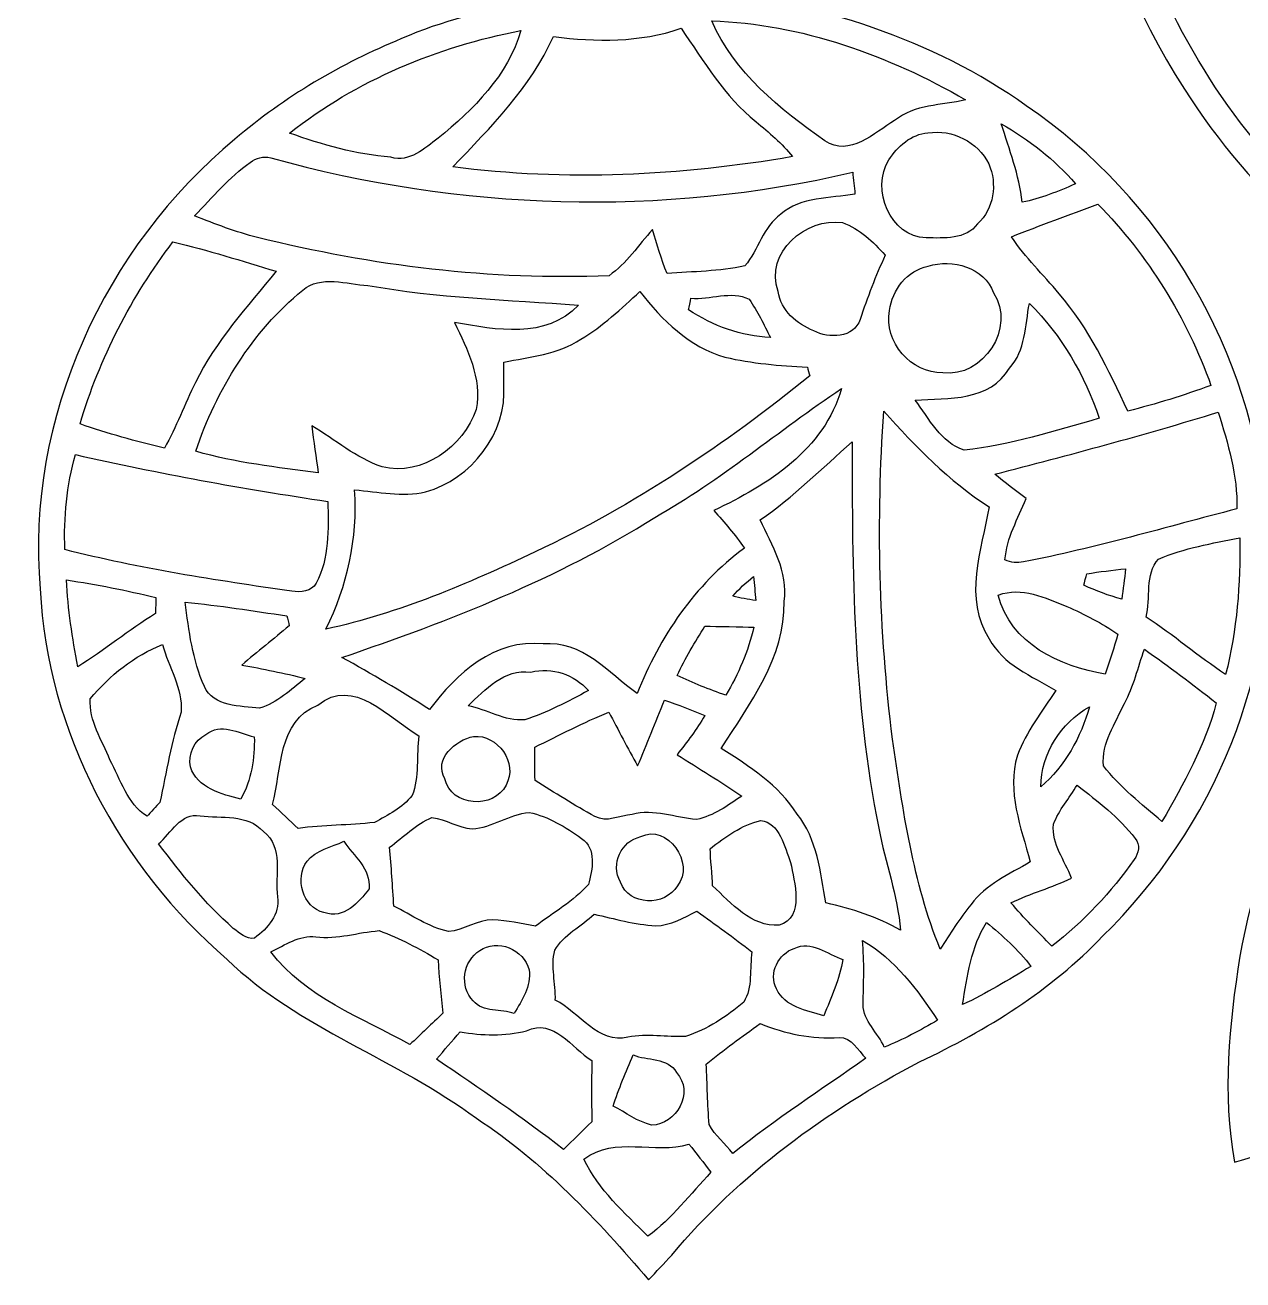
# Model space of a CAD drawing. Header units: centimetres. Extents: x -5.8 to 6.4, y -14.8 to 13.4.
# Drawn here: x -5.75 to -0.06, y -14.71 to -8.85 of the extents above; entities that cross this region are included whole.
import ezdxf

# ---------------------------------------------------------------- set-up
doc = ezdxf.new("R2010")
doc.units = ezdxf.units.CM
doc.header["$MEASUREMENT"] = 0
doc.layers.add('Camada 1', color=7, linetype='Continuous')

msp = doc.modelspace()

# ---------------------------------------------------------------- linework, layer by layer
at = {"layer": 'Camada 1', "color": 250}
for points, knots in [([(2.04145, -3.26068), (2.12682, -3.0561), (2.33976, -2.91551), (2.56242, -2.92872), (2.56242, -2.92872), (2.75785, -2.91492), (2.93851, -3.02402), (3.05072, -3.17783), (3.05072, -3.17783), (3.13648, -3.31707), (3.15631, -3.49092), (3.10653, -3.64649), (3.10653, -3.64649), (3.02758, -3.86429), (3.05033, -4.0994), (3.069, -4.32556), (3.069, -4.32556), (3.5991, -4.40334), (4.12552, -4.54938), (4.58639, -4.83), (4.58639, -4.83), (4.95432, -5.0581), (5.30046, -5.33444), (5.55969, -5.68466), (5.55969, -5.68466), (6.0719, -6.33437), (6.29515, -7.19759), (6.17458, -8.01531), (6.17458, -8.01531), (6.05265, -8.75272), (5.65108, -9.43664), (5.07566, -9.91211), (5.07566, -9.91211), (4.82364, -10.12718), (4.53409, -10.29248), (4.23617, -10.43463), (4.23617, -10.43463), (3.75701, -10.65107), (3.31519, -10.94879), (2.92762, -11.30349), (2.92762, -11.30349), (2.79227, -11.42075), (2.70107, -11.58255), (2.55503, -11.68814), (2.55503, -11.68814), (2.36485, -11.44506), (2.1768, -11.19615), (1.93663, -10.99974), (1.93663, -10.99974), (1.62977, -10.74169), (1.30171, -10.50561), (0.94662, -10.31834), (0.94662, -10.31834), (0.43557, -10.03695), (-0.02317, -9.64511), (-0.33547, -9.14883), (-0.33547, -9.14883), (-0.80355, -8.43574), (-0.94181, -7.51593), (-0.70476, -6.69685), (-0.70476, -6.69685), (-0.45371, -5.81904), (0.20786, -5.08707), (1.0246, -4.69251), (1.0246, -4.69251), (1.3513, -4.53227), (1.70309, -4.4259), (2.0607, -4.36095), (2.0607, -4.36095), (2.07568, -4.14393), (2.09629, -3.92185), (2.04904, -3.70775), (2.04904, -3.70775), (2.00723, -3.56423), (1.96541, -3.39875), (2.04145, -3.26068), (2.04145, -3.26068), (2.04145, -3.26068), (2.04145, -3.26068), (2.04145, -3.26068)], [0, 0, 0, 0, 0.047619, 0.047619, 0.047619, 0.047619, 0.0952381, 0.0952381, 0.0952381, 0.0952381, 0.1428571, 0.1428571, 0.1428571, 0.1428571, 0.1904762, 0.1904762, 0.1904762, 0.1904762, 0.2380952, 0.2380952, 0.2380952, 0.2380952, 0.2857143, 0.2857143, 0.2857143, 0.2857143, 0.3333333, 0.3333333, 0.3333333, 0.3333333, 0.3809524, 0.3809524, 0.3809524, 0.3809524, 0.4285714, 0.4285714, 0.4285714, 0.4285714, 0.4761905, 0.4761905, 0.4761905, 0.4761905, 0.5238095, 0.5238095, 0.5238095, 0.5238095, 0.5714286, 0.5714286, 0.5714286, 0.5714286, 0.6190476, 0.6190476, 0.6190476, 0.6190476, 0.6666667, 0.6666667, 0.6666667, 0.6666667, 0.7142857, 0.7142857, 0.7142857, 0.7142857, 0.7619048, 0.7619048, 0.7619048, 0.7619048, 0.8095238, 0.8095238, 0.8095238, 0.8095238, 0.8571429, 0.8571429, 0.8571429, 0.8571429, 0.9047619, 0.9047619, 0.9047619, 0.9047619, 1, 1, 1, 1]), ([(-3.10464, -7.56435), (-2.91017, -7.52429), (-2.68498, -7.60635), (-2.59067, -7.78818), (-2.59067, -7.78818), (-2.52339, -7.88171), (-2.54283, -8.00306), (-2.54672, -8.11118), (-2.54672, -8.11118), (-2.56481, -8.30059), (-2.57258, -8.49097), (-2.57375, -8.68173), (-2.57375, -8.68173), (-2.04306, -8.75252), (-1.51334, -8.91217), (-1.07405, -9.22701), (-1.07405, -9.22701), (-0.44262, -9.65697), (-0.01033, -10.37609), (0.04314, -11.14131), (0.04314, -11.14131), (0.11296, -11.86802), (-0.20091, -12.59901), (-0.7176, -13.10306), (-0.7176, -13.10306), (-0.95873, -13.35488), (-1.2584, -13.54079), (-1.57187, -13.68898), (-1.57187, -13.68898), (-2.0067, -13.91708), (-2.41332, -14.21325), (-2.72971, -14.59148), (-2.72971, -14.59148), (-2.7651, -14.62998), (-2.80147, -14.66849), (-2.83803, -14.7068), (-2.83803, -14.7068), (-3.07605, -14.42619), (-3.33119, -14.1553), (-3.64116, -13.95267), (-3.64116, -13.95267), (-4.01161, -13.67672), (-4.4688, -13.53515), (-4.80541, -13.21118), (-4.80541, -13.21118), (-5.3081, -12.77908), (-5.64472, -12.14843), (-5.67836, -11.4822), (-5.67836, -11.4822), (-5.74876, -10.68762), (-5.37772, -9.88663), (-4.76866, -9.38278), (-4.76866, -9.38278), (-4.53744, -9.18481), (-4.27258, -9.02963), (-3.99158, -8.91373), (-3.99158, -8.91373), (-3.80354, -8.82797), (-3.59818, -8.79238), (-3.40353, -8.72588), (-3.40353, -8.72588), (-3.40858, -8.52791), (-3.38797, -8.32431), (-3.46089, -8.13587), (-3.46089, -8.13587), (-3.55326, -7.88832), (-3.35725, -7.60247), (-3.10464, -7.56435), (-3.10464, -7.56435), (-3.10464, -7.56435), (-3.10464, -7.56435), (-3.10464, -7.56435)], [0, 0, 0, 0, 0.0526316, 0.0526316, 0.0526316, 0.0526316, 0.1052632, 0.1052632, 0.1052632, 0.1052632, 0.1578947, 0.1578947, 0.1578947, 0.1578947, 0.2105263, 0.2105263, 0.2105263, 0.2105263, 0.2631579, 0.2631579, 0.2631579, 0.2631579, 0.3157895, 0.3157895, 0.3157895, 0.3157895, 0.3684211, 0.3684211, 0.3684211, 0.3684211, 0.4210526, 0.4210526, 0.4210526, 0.4210526, 0.4736842, 0.4736842, 0.4736842, 0.4736842, 0.5263158, 0.5263158, 0.5263158, 0.5263158, 0.5789474, 0.5789474, 0.5789474, 0.5789474, 0.6315789, 0.6315789, 0.6315789, 0.6315789, 0.6842105, 0.6842105, 0.6842105, 0.6842105, 0.7368421, 0.7368421, 0.7368421, 0.7368421, 0.7894737, 0.7894737, 0.7894737, 0.7894737, 0.8421053, 0.8421053, 0.8421053, 0.8421053, 0.8947368, 0.8947368, 0.8947368, 0.8947368, 1, 1, 1, 1]), ([(-0.67948, -7.67694), (-0.67968, -7.98322), (-0.60325, -8.28406), (-0.49319, -8.56798), (-0.49319, -8.56798), (-0.29114, -9.06152), (0.02856, -9.51132), (0.45035, -9.84093), (0.45035, -9.84093), (0.49275, -9.87204), (0.54194, -9.90433), (0.59736, -9.90316), (0.59736, -9.90316), (0.94448, -9.88702), (1.29238, -9.86893), (1.63638, -9.81701), (1.63638, -9.81701), (1.71281, -9.80768), (1.78243, -9.74739), (1.79974, -9.67233), (1.79974, -9.67233), (1.80887, -9.59124), (1.79954, -9.50918), (1.80129, -9.42906), (1.80129, -9.42906), (1.5479, -9.39192), (1.28829, -9.37286), (1.04677, -9.28185), (1.04677, -9.28185), (0.9614, -9.25851), (0.87817, -9.21087), (0.78697, -9.2204), (0.78697, -9.2204), (0.63392, -9.23712), (0.48011, -9.2416), (0.32628, -9.24198), (0.32628, -9.24198), (0.33659, -9.14514), (0.3539, -9.05005), (0.38074, -8.95671), (0.38074, -8.95671), (0.17285, -8.79122), (-0.02764, -8.61367), (-0.19254, -8.40404), (-0.19254, -8.40404), (-0.38176, -8.18002), (-0.51749, -7.91924), (-0.67948, -7.67694), (-0.67948, -7.67694), (-0.67948, -7.67694), (-0.67948, -7.67694), (-0.67948, -7.67694)], [0, 0, 0, 0, 0.0714286, 0.0714286, 0.0714286, 0.0714286, 0.1428571, 0.1428571, 0.1428571, 0.1428571, 0.2142857, 0.2142857, 0.2142857, 0.2142857, 0.2857143, 0.2857143, 0.2857143, 0.2857143, 0.3571429, 0.3571429, 0.3571429, 0.3571429, 0.4285714, 0.4285714, 0.4285714, 0.4285714, 0.5, 0.5, 0.5, 0.5, 0.5714286, 0.5714286, 0.5714286, 0.5714286, 0.6428571, 0.6428571, 0.6428571, 0.6428571, 0.7142857, 0.7142857, 0.7142857, 0.7142857, 0.7857143, 0.7857143, 0.7857143, 0.7857143, 0.8571429, 0.8571429, 0.8571429, 0.8571429, 1, 1, 1, 1]), ([(-2.54264, -8.83069), (-2.43724, -9.07066), (-2.2243, -9.24393), (-2.01428, -9.39016), (-2.01428, -9.39016), (-1.89935, -9.46853), (-1.78306, -9.35225), (-1.68894, -9.29605), (-1.68894, -9.29605), (-1.5954, -9.21923), (-1.46861, -9.22643), (-1.35699, -9.1994), (-1.35699, -9.1994), (-1.71714, -8.99132), (-2.12415, -8.84373), (-2.54264, -8.83069), (-2.54264, -8.83069), (-2.54264, -8.83069), (-2.54264, -8.83069), (-2.54264, -8.83069)], [0, 0, 0, 0, 0.1666667, 0.1666667, 0.1666667, 0.1666667, 0.3333333, 0.3333333, 0.3333333, 0.3333333, 0.5, 0.5, 0.5, 0.5, 0.6666667, 0.6666667, 0.6666667, 0.6666667, 1, 1, 1, 1]), ([(-4.51372, -9.35438), (-4.36126, -9.40903), (-4.20335, -9.45395), (-4.04137, -9.46717), (-4.04137, -9.46717), (-3.9521, -9.49245), (-3.88346, -9.42672), (-3.82026, -9.37811), (-3.82026, -9.37811), (-3.65497, -9.24568), (-3.49414, -9.08389), (-3.43328, -8.87542), (-3.43328, -8.87542), (-3.82221, -8.95107), (-4.2016, -9.10741), (-4.51372, -9.35438), (-4.51372, -9.35438), (-4.51372, -9.35438), (-4.51372, -9.35438), (-4.51372, -9.35438)], [0, 0, 0, 0, 0.1666667, 0.1666667, 0.1666667, 0.1666667, 0.3333333, 0.3333333, 0.3333333, 0.3333333, 0.5, 0.5, 0.5, 0.5, 0.6666667, 0.6666667, 0.6666667, 0.6666667, 1, 1, 1, 1]), ([(-3.28198, -8.90381), (-3.38816, -9.14183), (-3.57427, -9.32716), (-3.7522, -9.51229), (-3.7522, -9.51229), (-3.22482, -9.58074), (-2.6881, -9.55371), (-2.16479, -9.46445), (-2.16479, -9.46445), (-2.21477, -9.4032), (-2.27486, -9.35127), (-2.33573, -9.30129), (-2.33573, -9.30129), (-2.48332, -9.18364), (-2.58036, -9.01874), (-2.68576, -8.8655), (-2.68576, -8.8655), (-2.87886, -8.9322), (-3.08208, -8.92929), (-3.28198, -8.90381), (-3.28198, -8.90381), (-3.28198, -8.90381), (-3.28198, -8.90381), (-3.28198, -8.90381)], [0, 0, 0, 0, 0.1428571, 0.1428571, 0.1428571, 0.1428571, 0.2857143, 0.2857143, 0.2857143, 0.2857143, 0.4285714, 0.4285714, 0.4285714, 0.4285714, 0.5714286, 0.5714286, 0.5714286, 0.5714286, 0.7142857, 0.7142857, 0.7142857, 0.7142857, 1, 1, 1, 1]), ([(-1.19053, -9.31083), (-1.15358, -9.43178), (-1.10711, -9.55021), (-1.09291, -9.67739), (-1.09291, -9.67739), (-1.00676, -9.6595), (-0.9247, -9.62741), (-0.84478, -9.59144), (-0.84478, -9.59144), (-0.94084, -9.4767), (-1.06199, -9.38569), (-1.19053, -9.31083), (-1.19053, -9.31083), (-1.19053, -9.31083), (-1.19053, -9.31083), (-1.19053, -9.31083)], [0, 0, 0, 0, 0.2, 0.2, 0.2, 0.2, 0.4, 0.4, 0.4, 0.4, 0.6, 0.6, 0.6, 0.6, 1, 1, 1, 1]), ([(-1.53298, -9.35361), (-1.61154, -9.35847), (-1.67455, -9.41661), (-1.71558, -9.48), (-1.71558, -9.48), (-1.80037, -9.61536), (-1.71053, -9.83899), (-1.54115, -9.84346), (-1.54115, -9.84346), (-1.4585, -9.84404), (-1.3568, -9.85338), (-1.30138, -9.77753), (-1.30138, -9.77753), (-1.22495, -9.7085), (-1.20862, -9.59124), (-1.24887, -9.49868), (-1.24887, -9.49868), (-1.29924, -9.396), (-1.41961, -9.33494), (-1.53298, -9.35361), (-1.53298, -9.35361), (-1.53298, -9.35361), (-1.53298, -9.35361), (-1.53298, -9.35361)], [0, 0, 0, 0, 0.1428571, 0.1428571, 0.1428571, 0.1428571, 0.2857143, 0.2857143, 0.2857143, 0.2857143, 0.4285714, 0.4285714, 0.4285714, 0.4285714, 0.5714286, 0.5714286, 0.5714286, 0.5714286, 0.7142857, 0.7142857, 0.7142857, 0.7142857, 1, 1, 1, 1]), ([(-4.69729, -9.49148), (-4.79627, -9.56032), (-4.87328, -9.65522), (-4.95729, -9.74078), (-4.95729, -9.74078), (-4.86103, -9.77812), (-4.76458, -9.81701), (-4.66384, -9.84152), (-4.66384, -9.84152), (-4.1281, -9.97453), (-3.57407, -10.04337), (-3.0218, -10.02003), (-3.0218, -10.02003), (-2.94012, -9.96267), (-2.8847, -9.87749), (-2.81878, -9.80418), (-2.81878, -9.80418), (-2.79971, -9.8736), (-2.77813, -9.94244), (-2.7511, -10.00934), (-2.7511, -10.00934), (-2.62976, -10.00059), (-2.50705, -10.00039), (-2.38784, -9.97375), (-2.38784, -9.97375), (-2.32445, -9.89888), (-2.30267, -9.7929), (-2.22041, -9.73281), (-2.22041, -9.73281), (-2.12609, -9.64938), (-1.98958, -9.66028), (-1.87407, -9.63888), (-1.87407, -9.63888), (-1.87699, -9.60466), (-1.88088, -9.57063), (-1.88457, -9.53699), (-1.88457, -9.53699), (-2.77599, -9.74623), (-3.72108, -9.71531), (-4.60201, -9.4697), (-4.60201, -9.4697), (-4.63565, -9.46036), (-4.67007, -9.47048), (-4.69729, -9.49148), (-4.69729, -9.49148), (-4.69729, -9.49148), (-4.69729, -9.49148), (-4.69729, -9.49148)], [0, 0, 0, 0, 0.0769231, 0.0769231, 0.0769231, 0.0769231, 0.1538462, 0.1538462, 0.1538462, 0.1538462, 0.2307692, 0.2307692, 0.2307692, 0.2307692, 0.3076923, 0.3076923, 0.3076923, 0.3076923, 0.3846154, 0.3846154, 0.3846154, 0.3846154, 0.4615385, 0.4615385, 0.4615385, 0.4615385, 0.5384615, 0.5384615, 0.5384615, 0.5384615, 0.6153846, 0.6153846, 0.6153846, 0.6153846, 0.6923077, 0.6923077, 0.6923077, 0.6923077, 0.7692308, 0.7692308, 0.7692308, 0.7692308, 0.8461538, 0.8461538, 0.8461538, 0.8461538, 1, 1, 1, 1]), ([(-1.14308, -9.83821), (-1.07988, -9.93563), (-0.99432, -10.01459), (-0.92101, -10.10423), (-0.92101, -10.10423), (-0.7806, -10.26525), (-0.69037, -10.4603), (-0.60014, -10.65184), (-0.60014, -10.65184), (-0.46849, -10.61956), (-0.33897, -10.57853), (-0.2116, -10.53186), (-0.2116, -10.53186), (-0.324, -10.21605), (-0.50505, -9.92552), (-0.73918, -9.68595), (-0.73918, -9.68595), (-0.87336, -9.73787), (-1.00949, -9.78434), (-1.14308, -9.83821), (-1.14308, -9.83821), (-1.14308, -9.83821), (-1.14308, -9.83821), (-1.14308, -9.83821)], [0, 0, 0, 0, 0.1428571, 0.1428571, 0.1428571, 0.1428571, 0.2857143, 0.2857143, 0.2857143, 0.2857143, 0.4285714, 0.4285714, 0.4285714, 0.4285714, 0.5714286, 0.5714286, 0.5714286, 0.5714286, 0.7142857, 0.7142857, 0.7142857, 0.7142857, 1, 1, 1, 1]), ([(-2.23247, -10.09373), (-2.2208, -10.1826), (-2.14496, -10.24522), (-2.0662, -10.27731), (-2.0662, -10.27731), (-1.99677, -10.31465), (-1.87738, -10.31134), (-1.85015, -10.22422), (-1.85015, -10.22422), (-1.81534, -10.12232), (-1.77742, -10.02178), (-1.73269, -9.92416), (-1.73269, -9.92416), (-1.7887, -9.86174), (-1.8521, -9.80184), (-1.93221, -9.77229), (-1.93221, -9.77229), (-2.10354, -9.74642), (-2.29644, -9.91327), (-2.23247, -10.09373), (-2.23247, -10.09373), (-2.23247, -10.09373), (-2.23247, -10.09373), (-2.23247, -10.09373)], [0, 0, 0, 0, 0.1428571, 0.1428571, 0.1428571, 0.1428571, 0.2857143, 0.2857143, 0.2857143, 0.2857143, 0.4285714, 0.4285714, 0.4285714, 0.4285714, 0.5714286, 0.5714286, 0.5714286, 0.5714286, 0.7142857, 0.7142857, 0.7142857, 0.7142857, 1, 1, 1, 1]), ([(-5.05841, -9.86252), (-5.25288, -10.11765), (-5.40086, -10.4041), (-5.49206, -10.71174), (-5.49206, -10.71174), (-5.36333, -10.75783), (-5.23051, -10.79244), (-5.09769, -10.8255), (-5.09769, -10.8255), (-5.04363, -10.72593), (-5.00221, -10.61995), (-4.95379, -10.51805), (-4.95379, -10.51805), (-4.85714, -10.32553), (-4.71265, -10.16355), (-4.57575, -9.99962), (-4.57575, -9.99962), (-4.7358, -9.95119), (-4.89526, -9.90024), (-5.05841, -9.86252), (-5.05841, -9.86252), (-5.05841, -9.86252), (-5.05841, -9.86252), (-5.05841, -9.86252)], [0, 0, 0, 0, 0.1428571, 0.1428571, 0.1428571, 0.1428571, 0.2857143, 0.2857143, 0.2857143, 0.2857143, 0.4285714, 0.4285714, 0.4285714, 0.4285714, 0.5714286, 0.5714286, 0.5714286, 0.5714286, 0.7142857, 0.7142857, 0.7142857, 0.7142857, 1, 1, 1, 1]), ([(-1.5322, -9.9755), (-1.62944, -9.99572), (-1.70061, -10.08556), (-1.71208, -10.18222), (-1.71208, -10.18222), (-1.74009, -10.32884), (-1.61077, -10.47683), (-1.46395, -10.47294), (-1.46395, -10.47294), (-1.27434, -10.4986), (-1.12169, -10.26039), (-1.2269, -10.10035), (-1.2269, -10.10035), (-1.27007, -9.98134), (-1.41903, -9.93953), (-1.5322, -9.9755), (-1.5322, -9.9755), (-1.5322, -9.9755), (-1.5322, -9.9755), (-1.5322, -9.9755)], [0, 0, 0, 0, 0.1666667, 0.1666667, 0.1666667, 0.1666667, 0.3333333, 0.3333333, 0.3333333, 0.3333333, 0.5, 0.5, 0.5, 0.5, 0.6666667, 0.6666667, 0.6666667, 0.6666667, 1, 1, 1, 1]), ([(-4.45265, -10.08712), (-4.68893, -10.28178), (-4.855, -10.55092), (-4.95185, -10.8395), (-4.95185, -10.8395), (-4.76555, -10.89337), (-4.57186, -10.91418), (-4.38032, -10.94023), (-4.38032, -10.94023), (-4.39043, -10.86614), (-4.40171, -10.79458), (-4.40929, -10.72088), (-4.40929, -10.72088), (-4.30156, -10.78622), (-4.20277, -10.87081), (-4.08182, -10.91184), (-4.08182, -10.91184), (-3.89377, -10.95813), (-3.70164, -10.8185), (-3.64272, -10.64387), (-3.64272, -10.64387), (-3.61413, -10.49686), (-3.68452, -10.3654), (-3.74325, -10.23802), (-3.74325, -10.23802), (-3.5484, -10.27303), (-3.31913, -10.31815), (-3.16511, -10.15829), (-3.16511, -10.15829), (-3.49356, -10.13146), (-3.82415, -10.12407), (-4.1491, -10.06515), (-4.1491, -10.06515), (-4.24555, -10.06068), (-4.36923, -10.01576), (-4.45265, -10.08712), (-4.45265, -10.08712), (-4.45265, -10.08712), (-4.45265, -10.08712), (-4.45265, -10.08712)], [0, 0, 0, 0, 0.0909091, 0.0909091, 0.0909091, 0.0909091, 0.1818182, 0.1818182, 0.1818182, 0.1818182, 0.2727273, 0.2727273, 0.2727273, 0.2727273, 0.3636364, 0.3636364, 0.3636364, 0.3636364, 0.4545455, 0.4545455, 0.4545455, 0.4545455, 0.5454545, 0.5454545, 0.5454545, 0.5454545, 0.6363636, 0.6363636, 0.6363636, 0.6363636, 0.7272727, 0.7272727, 0.7272727, 0.7272727, 0.8181818, 0.8181818, 0.8181818, 0.8181818, 1, 1, 1, 1]), ([(-3.15403, -10.31639), (-3.26079, -10.38757), (-3.39166, -10.39768), (-3.51378, -10.42413), (-3.51378, -10.42413), (-3.51359, -10.45894), (-3.51281, -10.49394), (-3.51398, -10.52933), (-3.51398, -10.52933), (-3.49551, -10.75511), (-3.66644, -10.96823), (-3.8784, -11.0293), (-3.8784, -11.0293), (-3.98886, -11.05516), (-4.0997, -11.02716), (-4.21016, -11.01996), (-4.21016, -11.01996), (-4.1948, -11.24593), (-4.2438, -11.46781), (-4.34414, -11.66966), (-4.34414, -11.66966), (-4.00345, -11.59616), (-3.6818, -11.45731), (-3.36755, -11.30952), (-3.36755, -11.30952), (-2.90648, -11.09231), (-2.47982, -10.808), (-2.08487, -10.48713), (-2.08487, -10.48713), (-2.08778, -10.47722), (-2.09342, -10.45738), (-2.09615, -10.44746), (-2.09615, -10.44746), (-2.22527, -10.44027), (-2.35498, -10.42938), (-2.48099, -10.4004), (-2.48099, -10.4004), (-2.64804, -10.35334), (-2.77385, -10.22655), (-2.87789, -10.09412), (-2.87789, -10.09412), (-2.96559, -10.17327), (-3.05096, -10.25689), (-3.15403, -10.31639), (-3.15403, -10.31639), (-3.15403, -10.31639), (-3.15403, -10.31639), (-3.15403, -10.31639)], [0, 0, 0, 0, 0.0769231, 0.0769231, 0.0769231, 0.0769231, 0.1538462, 0.1538462, 0.1538462, 0.1538462, 0.2307692, 0.2307692, 0.2307692, 0.2307692, 0.3076923, 0.3076923, 0.3076923, 0.3076923, 0.3846154, 0.3846154, 0.3846154, 0.3846154, 0.4615385, 0.4615385, 0.4615385, 0.4615385, 0.5384615, 0.5384615, 0.5384615, 0.5384615, 0.6153846, 0.6153846, 0.6153846, 0.6153846, 0.6923077, 0.6923077, 0.6923077, 0.6923077, 0.7692308, 0.7692308, 0.7692308, 0.7692308, 0.8461538, 0.8461538, 0.8461538, 0.8461538, 1, 1, 1, 1]), ([(-2.64006, -10.12563), (-2.64278, -10.13904), (-2.64804, -10.16607), (-2.65056, -10.17949), (-2.65056, -10.17949), (-2.5368, -10.25475), (-2.40574, -10.30201), (-2.26864, -10.30881), (-2.26864, -10.30881), (-2.29897, -10.24756), (-2.32951, -10.18552), (-2.36781, -10.12951), (-2.36781, -10.12951), (-2.45104, -10.08751), (-2.55197, -10.13301), (-2.64006, -10.12563), (-2.64006, -10.12563), (-2.64006, -10.12563), (-2.64006, -10.12563), (-2.64006, -10.12563)], [0, 0, 0, 0, 0.1666667, 0.1666667, 0.1666667, 0.1666667, 0.3333333, 0.3333333, 0.3333333, 0.3333333, 0.5, 0.5, 0.5, 0.5, 0.6666667, 0.6666667, 0.6666667, 0.6666667, 1, 1, 1, 1]), ([(-1.05947, -10.14955), (-1.07949, -10.2528), (-1.07599, -10.36851), (-1.15261, -10.45116), (-1.15261, -10.45116), (-1.2409, -10.60595), (-1.43789, -10.59176), (-1.59268, -10.6007), (-1.59268, -10.6007), (-1.52812, -10.68665), (-1.47231, -10.79983), (-1.3638, -10.83386), (-1.3638, -10.83386), (-1.14911, -10.81072), (-0.94084, -10.74383), (-0.73335, -10.68568), (-0.73335, -10.68568), (-0.80063, -10.48539), (-0.90817, -10.29831), (-1.05947, -10.14955), (-1.05947, -10.14955), (-1.05947, -10.14955), (-1.05947, -10.14955), (-1.05947, -10.14955)], [0, 0, 0, 0, 0.1428571, 0.1428571, 0.1428571, 0.1428571, 0.2857143, 0.2857143, 0.2857143, 0.2857143, 0.4285714, 0.4285714, 0.4285714, 0.4285714, 0.5714286, 0.5714286, 0.5714286, 0.5714286, 0.7142857, 0.7142857, 0.7142857, 0.7142857, 1, 1, 1, 1]), ([(-2.80866, -11.14851), (-3.26176, -11.43456), (-3.76426, -11.63), (-4.26967, -11.8019), (-4.26967, -11.8019), (-4.13062, -11.87794), (-3.99431, -11.95883), (-3.86052, -12.0444), (-3.86052, -12.0444), (-3.73373, -11.87774), (-3.55637, -11.71225), (-3.33041, -11.7387), (-3.33041, -11.7387), (-3.14819, -11.72178), (-3.02413, -11.87327), (-2.89131, -11.97069), (-2.89131, -11.97069), (-2.78591, -11.70545), (-2.62197, -11.46256), (-2.39037, -11.29143), (-2.39037, -11.29143), (-2.43276, -11.22901), (-2.48352, -11.17242), (-2.53291, -11.11583), (-2.53291, -11.11583), (-2.28069, -10.99604), (-2.0172, -10.8327), (-1.93649, -10.54586), (-1.93649, -10.54586), (-2.22936, -10.74344), (-2.50025, -10.9731), (-2.80866, -11.14851), (-2.80866, -11.14851), (-2.80866, -11.14851), (-2.80866, -11.14851), (-2.80866, -11.14851)], [0, 0, 0, 0, 0.1, 0.1, 0.1, 0.1, 0.2, 0.2, 0.2, 0.2, 0.3, 0.3, 0.3, 0.3, 0.4, 0.4, 0.4, 0.4, 0.5, 0.5, 0.5, 0.5, 0.6, 0.6, 0.6, 0.6, 0.7, 0.7, 0.7, 0.7, 0.8, 0.8, 0.8, 0.8, 1, 1, 1, 1]), ([(-1.73911, -10.65243), (-1.77509, -11.16153), (-1.76206, -11.67608), (-1.69847, -12.18285), (-1.69847, -12.18285), (-1.65005, -12.51422), (-1.60299, -12.85083), (-1.47601, -13.16315), (-1.47601, -13.16315), (-1.42992, -13.09256), (-1.38635, -13.01983), (-1.33171, -12.95546), (-1.33171, -12.95546), (-1.26306, -12.86076), (-1.153, -12.81331), (-1.05518, -12.75613), (-1.05518, -12.75613), (-1.09875, -12.59395), (-1.16583, -12.42729), (-1.11566, -12.25831), (-1.11566, -12.25831), (-1.07327, -12.14805), (-1.00054, -12.05412), (-0.93598, -11.9565), (-0.93598, -11.9565), (-1.0478, -11.88785), (-1.18353, -11.83671), (-1.24673, -11.71439), (-1.24673, -11.71439), (-1.36983, -11.52868), (-1.2827, -11.2996), (-1.2477, -11.09872), (-1.2477, -11.09872), (-1.43633, -10.97835), (-1.59093, -10.81792), (-1.73911, -10.65243), (-1.73911, -10.65243), (-1.73911, -10.65243), (-1.73911, -10.65243), (-1.73911, -10.65243)], [0, 0, 0, 0, 0.0909091, 0.0909091, 0.0909091, 0.0909091, 0.1818182, 0.1818182, 0.1818182, 0.1818182, 0.2727273, 0.2727273, 0.2727273, 0.2727273, 0.3636364, 0.3636364, 0.3636364, 0.3636364, 0.4545455, 0.4545455, 0.4545455, 0.4545455, 0.5454545, 0.5454545, 0.5454545, 0.5454545, 0.6363636, 0.6363636, 0.6363636, 0.6363636, 0.7272727, 0.7272727, 0.7272727, 0.7272727, 0.8181818, 0.8181818, 0.8181818, 0.8181818, 1, 1, 1, 1]), ([(-1.22106, -10.94665), (-1.17303, -10.98477), (-1.12403, -11.02249), (-1.07521, -11.06041), (-1.07521, -11.06041), (-1.11275, -11.15356), (-1.16545, -11.24418), (-1.17362, -11.34627), (-1.17362, -11.34627), (-1.14639, -11.35872), (-1.11566, -11.36222), (-1.0863, -11.35561), (-1.0863, -11.35561), (-0.75046, -11.29066), (-0.4224, -11.19362), (-0.09143, -11.10864), (-0.09143, -11.10864), (-0.0852, -10.95385), (-0.13343, -10.80333), (-0.17738, -10.6571), (-0.17738, -10.6571), (-0.52255, -10.76288), (-0.87122, -10.85681), (-1.22106, -10.94665), (-1.22106, -10.94665), (-1.22106, -10.94665), (-1.22106, -10.94665), (-1.22106, -10.94665)], [0, 0, 0, 0, 0.125, 0.125, 0.125, 0.125, 0.25, 0.25, 0.25, 0.25, 0.375, 0.375, 0.375, 0.375, 0.5, 0.5, 0.5, 0.5, 0.625, 0.625, 0.625, 0.625, 0.75, 0.75, 0.75, 0.75, 1, 1, 1, 1]), ([(-2.31647, -11.15978), (-2.26028, -11.27938), (-2.18443, -11.40111), (-2.20427, -11.54015), (-2.20427, -11.54015), (-2.20077, -11.80229), (-2.36431, -12.01737), (-2.49888, -12.22661), (-2.49888, -12.22661), (-2.36645, -12.30867), (-2.22897, -12.39832), (-2.1436, -12.53289), (-2.1436, -12.53289), (-2.04948, -12.64957), (-2.03586, -12.80514), (-2.00941, -12.94748), (-2.00941, -12.94748), (-1.88866, -12.97588), (-1.76848, -13.0103), (-1.66152, -13.07525), (-1.66152, -13.07525), (-1.67416, -12.91268), (-1.7325, -12.75846), (-1.76245, -12.5992), (-1.76245, -12.5992), (-1.88321, -12.00609), (-1.88671, -11.398), (-1.88749, -10.79555), (-1.88749, -10.79555), (-2.0275, -10.9204), (-2.16149, -11.05244), (-2.31647, -11.15978), (-2.31647, -11.15978), (-2.31647, -11.15978), (-2.31647, -11.15978), (-2.31647, -11.15978)], [0, 0, 0, 0, 0.1, 0.1, 0.1, 0.1, 0.2, 0.2, 0.2, 0.2, 0.3, 0.3, 0.3, 0.3, 0.4, 0.4, 0.4, 0.4, 0.5, 0.5, 0.5, 0.5, 0.6, 0.6, 0.6, 0.6, 0.7, 0.7, 0.7, 0.7, 0.8, 0.8, 0.8, 0.8, 1, 1, 1, 1]), ([(-5.51365, -10.85525), (-5.55488, -10.99877), (-5.5681, -11.14928), (-5.56324, -11.29824), (-5.56324, -11.29824), (-5.21495, -11.38711), (-4.85909, -11.44156), (-4.5036, -11.49251), (-4.5036, -11.49251), (-4.46355, -11.49854), (-4.41104, -11.49582), (-4.38945, -11.45517), (-4.38945, -11.45517), (-4.32781, -11.33869), (-4.33189, -11.20159), (-4.335, -11.07344), (-4.335, -11.07344), (-4.73054, -11.0151), (-5.12375, -10.94315), (-5.51365, -10.85525), (-5.51365, -10.85525), (-5.51365, -10.85525), (-5.51365, -10.85525), (-5.51365, -10.85525)], [0, 0, 0, 0, 0.1428571, 0.1428571, 0.1428571, 0.1428571, 0.2857143, 0.2857143, 0.2857143, 0.2857143, 0.4285714, 0.4285714, 0.4285714, 0.4285714, 0.5714286, 0.5714286, 0.5714286, 0.5714286, 0.7142857, 0.7142857, 0.7142857, 0.7142857, 1, 1, 1, 1]), ([(0.67593, -11.48279), (0.83792, -11.28152), (1.06758, -11.0958), (1.33827, -11.09639), (1.33827, -11.09639), (1.66166, -11.0748), (1.97728, -11.34569), (2.00567, -11.66947), (2.00567, -11.66947), (2.04087, -11.9073), (1.96755, -12.14474), (1.8608, -12.35495), (1.8608, -12.35495), (1.59613, -12.84423), (1.2317, -13.27768), (0.80642, -13.63491), (0.80642, -13.63491), (0.53144, -13.84941), (0.24033, -14.06468), (-0.10115, -14.15763), (-0.10115, -14.15763), (-0.15988, -13.83949), (-0.12584, -13.51357), (-0.07723, -13.19659), (-0.07723, -13.19659), (0.04003, -12.57937), (0.28467, -11.97789), (0.67593, -11.48279), (0.67593, -11.48279), (0.67593, -11.48279), (0.67593, -11.48279), (0.67593, -11.48279)], [0, 0, 0, 0, 0.1111111, 0.1111111, 0.1111111, 0.1111111, 0.2222222, 0.2222222, 0.2222222, 0.2222222, 0.3333333, 0.3333333, 0.3333333, 0.3333333, 0.4444444, 0.4444444, 0.4444444, 0.4444444, 0.5555556, 0.5555556, 0.5555556, 0.5555556, 0.6666667, 0.6666667, 0.6666667, 0.6666667, 0.7777778, 0.7777778, 0.7777778, 0.7777778, 1, 1, 1, 1]), ([(-0.45682, -11.34239), (-0.52138, -11.41239), (-0.49143, -11.52615), (-0.51477, -11.61327), (-0.51477, -11.61327), (-0.38662, -11.6965), (-0.27091, -11.79704), (-0.14315, -11.88105), (-0.14315, -11.88105), (-0.08967, -11.67336), (-0.07392, -11.4579), (-0.07703, -11.24418), (-0.07703, -11.24418), (-0.20518, -11.26829), (-0.33625, -11.29202), (-0.45682, -11.34239), (-0.45682, -11.34239), (-0.45682, -11.34239), (-0.45682, -11.34239), (-0.45682, -11.34239)], [0, 0, 0, 0, 0.1666667, 0.1666667, 0.1666667, 0.1666667, 0.3333333, 0.3333333, 0.3333333, 0.3333333, 0.5, 0.5, 0.5, 0.5, 0.6666667, 0.6666667, 0.6666667, 0.6666667, 1, 1, 1, 1]), ([(-0.79149, -11.41122), (-0.79499, -11.42483), (-0.8018, -11.45167), (-0.8051, -11.46509), (-0.8051, -11.46509), (-0.74774, -11.49056), (-0.68901, -11.51293), (-0.62834, -11.53043), (-0.62834, -11.53043), (-0.62192, -11.48259), (-0.6157, -11.43514), (-0.61045, -11.38769), (-0.61045, -11.38769), (-0.67092, -11.3945), (-0.7316, -11.40131), (-0.79149, -11.41122), (-0.79149, -11.41122), (-0.79149, -11.41122), (-0.79149, -11.41122), (-0.79149, -11.41122)], [0, 0, 0, 0, 0.1666667, 0.1666667, 0.1666667, 0.1666667, 0.3333333, 0.3333333, 0.3333333, 0.3333333, 0.5, 0.5, 0.5, 0.5, 0.6666667, 0.6666667, 0.6666667, 0.6666667, 1, 1, 1, 1]), ([(-5.55526, -11.4402), (-5.54943, -11.57632), (-5.52707, -11.71089), (-5.50315, -11.84507), (-5.50315, -11.84507), (-5.37811, -11.76807), (-5.26493, -11.67356), (-5.13931, -11.59733), (-5.13931, -11.59733), (-5.13911, -11.57185), (-5.13892, -11.54677), (-5.13872, -11.52187), (-5.13872, -11.52187), (-5.27621, -11.48823), (-5.41525, -11.46081), (-5.55526, -11.4402), (-5.55526, -11.4402), (-5.55526, -11.4402), (-5.55526, -11.4402), (-5.55526, -11.4402)], [0, 0, 0, 0, 0.1666667, 0.1666667, 0.1666667, 0.1666667, 0.3333333, 0.3333333, 0.3333333, 0.3333333, 0.5, 0.5, 0.5, 0.5, 0.6666667, 0.6666667, 0.6666667, 0.6666667, 1, 1, 1, 1]), ([(-2.44463, -11.51623), (-2.40924, -11.52479), (-2.37306, -11.53043), (-2.33689, -11.53607), (-2.33689, -11.53607), (-2.3402, -11.49834), (-2.3437, -11.4612), (-2.34739, -11.42426), (-2.34739, -11.42426), (-2.38201, -11.45245), (-2.41624, -11.48142), (-2.44463, -11.51623), (-2.44463, -11.51623), (-2.44463, -11.51623), (-2.44463, -11.51623), (-2.44463, -11.51623)], [0, 0, 0, 0, 0.2, 0.2, 0.2, 0.2, 0.4, 0.4, 0.4, 0.4, 0.6, 0.6, 0.6, 0.6, 1, 1, 1, 1]), ([(-1.20453, -11.5104), (-1.14911, -11.73695), (-0.9177, -11.84527), (-0.70496, -11.8793), (-0.70496, -11.8793), (-0.68395, -11.81726), (-0.6649, -11.75465), (-0.64584, -11.69242), (-0.64584, -11.69242), (-0.72149, -11.64244), (-0.8018, -11.59966), (-0.88445, -11.56349), (-0.88445, -11.56349), (-0.98615, -11.52401), (-1.09505, -11.46976), (-1.20453, -11.5104), (-1.20453, -11.5104), (-1.20453, -11.5104), (-1.20453, -11.5104), (-1.20453, -11.5104)], [0, 0, 0, 0, 0.1666667, 0.1666667, 0.1666667, 0.1666667, 0.3333333, 0.3333333, 0.3333333, 0.3333333, 0.5, 0.5, 0.5, 0.5, 0.6666667, 0.6666667, 0.6666667, 0.6666667, 1, 1, 1, 1]), ([(-5.00085, -11.54346), (-4.98451, -11.67628), (-4.96701, -11.81357), (-4.91159, -11.93705), (-4.91159, -11.93705), (-4.86784, -12.03234), (-4.74454, -12.02865), (-4.65354, -12.03856), (-4.65354, -12.03856), (-4.57225, -12.01464), (-4.5071, -11.95164), (-4.44118, -11.9001), (-4.44118, -11.9001), (-4.53881, -11.87463), (-4.63798, -11.85499), (-4.73716, -11.8371), (-4.73716, -11.8371), (-4.66365, -11.77507), (-4.58937, -11.71498), (-4.51527, -11.6543), (-4.51527, -11.6543), (-4.518, -11.64264), (-4.52325, -11.61911), (-4.52597, -11.60744), (-4.52597, -11.60744), (-4.68407, -11.58449), (-4.84197, -11.55941), (-5.00085, -11.54346), (-5.00085, -11.54346), (-5.00085, -11.54346), (-5.00085, -11.54346), (-5.00085, -11.54346)], [0, 0, 0, 0, 0.1111111, 0.1111111, 0.1111111, 0.1111111, 0.2222222, 0.2222222, 0.2222222, 0.2222222, 0.3333333, 0.3333333, 0.3333333, 0.3333333, 0.4444444, 0.4444444, 0.4444444, 0.4444444, 0.5555556, 0.5555556, 0.5555556, 0.5555556, 0.6666667, 0.6666667, 0.6666667, 0.6666667, 0.7777778, 0.7777778, 0.7777778, 0.7777778, 1, 1, 1, 1]), ([(-2.57453, -11.65586), (-2.61984, -11.73053), (-2.66787, -11.80521), (-2.70346, -11.88591), (-2.70346, -11.88591), (-2.62937, -11.91974), (-2.5545, -11.95222), (-2.4771, -11.97809), (-2.4771, -11.97809), (-2.41818, -11.8793), (-2.37151, -11.77293), (-2.34642, -11.66014), (-2.34642, -11.66014), (-2.4036, -11.65916), (-2.51755, -11.65683), (-2.57453, -11.65586), (-2.57453, -11.65586), (-2.57453, -11.65586), (-2.57453, -11.65586), (-2.57453, -11.65586)], [0, 0, 0, 0, 0.1666667, 0.1666667, 0.1666667, 0.1666667, 0.3333333, 0.3333333, 0.3333333, 0.3333333, 0.5, 0.5, 0.5, 0.5, 0.6666667, 0.6666667, 0.6666667, 0.6666667, 1, 1, 1, 1]), ([(-5.44442, -11.995), (-5.45142, -12.0971), (-5.38861, -12.18772), (-5.35302, -12.28009), (-5.35302, -12.28009), (-5.30227, -12.36993), (-5.2729, -12.48602), (-5.17917, -12.54261), (-5.17917, -12.54261), (-5.1642, -12.52666), (-5.13464, -12.49438), (-5.11966, -12.47824), (-5.11966, -12.47824), (-5.08894, -12.33707), (-5.066, -12.19394), (-5.0201, -12.05665), (-5.0201, -12.05665), (-5.01077, -11.94638), (-5.08078, -11.84527), (-5.10683, -11.74142), (-5.10683, -11.74142), (-5.23945, -11.79295), (-5.3536, -11.8861), (-5.44442, -11.995), (-5.44442, -11.995), (-5.44442, -11.995), (-5.44442, -11.995), (-5.44442, -11.995)], [0, 0, 0, 0, 0.125, 0.125, 0.125, 0.125, 0.25, 0.25, 0.25, 0.25, 0.375, 0.375, 0.375, 0.375, 0.5, 0.5, 0.5, 0.5, 0.625, 0.625, 0.625, 0.625, 0.75, 0.75, 0.75, 0.75, 1, 1, 1, 1]), ([(-0.61609, -12.0162), (-0.65731, -12.10974), (-0.72265, -12.20016), (-0.71371, -12.3079), (-0.71371, -12.3079), (-0.63534, -12.4061), (-0.53694, -12.487), (-0.44029, -12.56711), (-0.44029, -12.56711), (-0.33897, -12.39113), (-0.23844, -12.21105), (-0.18671, -12.01348), (-0.18671, -12.01348), (-0.29717, -11.92791), (-0.40859, -11.84332), (-0.52274, -11.7632), (-0.52274, -11.7632), (-0.55249, -11.84799), (-0.57156, -11.93705), (-0.61609, -12.0162), (-0.61609, -12.0162), (-0.61609, -12.0162), (-0.61609, -12.0162), (-0.61609, -12.0162)], [0, 0, 0, 0, 0.1428571, 0.1428571, 0.1428571, 0.1428571, 0.2857143, 0.2857143, 0.2857143, 0.2857143, 0.4285714, 0.4285714, 0.4285714, 0.4285714, 0.5714286, 0.5714286, 0.5714286, 0.5714286, 0.7142857, 0.7142857, 0.7142857, 0.7142857, 1, 1, 1, 1]), ([(-4.38207, -12.02378), (-4.57011, -12.09924), (-4.5495, -12.32404), (-4.59287, -12.48855), (-4.59287, -12.48855), (-4.55319, -12.52511), (-4.51391, -12.56187), (-4.47424, -12.59939), (-4.47424, -12.59939), (-4.35562, -12.58345), (-4.23563, -12.58539), (-4.11682, -12.57198), (-4.11682, -12.57198), (-4.0544, -12.53756), (-3.98653, -12.50352), (-3.94141, -12.44674), (-3.94141, -12.44674), (-3.90796, -12.35865), (-3.92216, -12.25889), (-3.9103, -12.1673), (-3.9103, -12.1673), (-4.04759, -12.0864), (-4.21619, -11.88708), (-4.38207, -12.02378), (-4.38207, -12.02378), (-4.38207, -12.02378), (-4.38207, -12.02378), (-4.38207, -12.02378)], [0, 0, 0, 0, 0.125, 0.125, 0.125, 0.125, 0.25, 0.25, 0.25, 0.25, 0.375, 0.375, 0.375, 0.375, 0.5, 0.5, 0.5, 0.5, 0.625, 0.625, 0.625, 0.625, 0.75, 0.75, 0.75, 0.75, 1, 1, 1, 1]), ([(-3.68044, -12.02825), (-3.59255, -12.04245), (-3.50776, -12.10196), (-3.41558, -12.09224), (-3.41558, -12.09224), (-3.31096, -12.06093), (-3.21489, -12.00609), (-3.11805, -11.95669), (-3.11805, -11.95669), (-3.18553, -11.88124), (-3.28665, -11.84468), (-3.38797, -11.87055), (-3.38797, -11.87055), (-3.51242, -11.85402), (-3.59955, -11.95047), (-3.68044, -12.02825), (-3.68044, -12.02825), (-3.68044, -12.02825), (-3.68044, -12.02825), (-3.68044, -12.02825)], [0, 0, 0, 0, 0.1666667, 0.1666667, 0.1666667, 0.1666667, 0.3333333, 0.3333333, 0.3333333, 0.3333333, 0.5, 0.5, 0.5, 0.5, 0.6666667, 0.6666667, 0.6666667, 0.6666667, 1, 1, 1, 1]), ([(-2.76316, -12.00103), (-2.80497, -12.10312), (-2.84522, -12.20599), (-2.88859, -12.3079), (-2.88859, -12.3079), (-2.93643, -12.22603), (-2.97823, -12.14027), (-3.02316, -12.05704), (-3.02316, -12.05704), (-3.14159, -12.10507), (-3.25457, -12.16457), (-3.3693, -12.22077), (-3.3693, -12.22077), (-3.36891, -12.27212), (-3.36833, -12.32384), (-3.36775, -12.37596), (-3.36775, -12.37596), (-3.27518, -12.43274), (-3.18398, -12.49264), (-3.08791, -12.54378), (-3.08791, -12.54378), (-3.03288, -12.57489), (-2.97201, -12.53892), (-2.91465, -12.53503), (-2.91465, -12.53503), (-2.81255, -12.50645), (-2.71357, -12.55117), (-2.61284, -12.55759), (-2.61284, -12.55759), (-2.53427, -12.54145), (-2.46738, -12.49244), (-2.40184, -12.44888), (-2.40184, -12.44888), (-2.50122, -12.38199), (-2.60292, -12.31937), (-2.70424, -12.25558), (-2.70424, -12.25558), (-2.65815, -12.19627), (-2.61187, -12.13735), (-2.57492, -12.0724), (-2.57492, -12.0724), (-2.63714, -12.04692), (-2.69957, -12.02281), (-2.76316, -12.00103), (-2.76316, -12.00103), (-2.76316, -12.00103), (-2.76316, -12.00103), (-2.76316, -12.00103)], [0, 0, 0, 0, 0.0769231, 0.0769231, 0.0769231, 0.0769231, 0.1538462, 0.1538462, 0.1538462, 0.1538462, 0.2307692, 0.2307692, 0.2307692, 0.2307692, 0.3076923, 0.3076923, 0.3076923, 0.3076923, 0.3846154, 0.3846154, 0.3846154, 0.3846154, 0.4615385, 0.4615385, 0.4615385, 0.4615385, 0.5384615, 0.5384615, 0.5384615, 0.5384615, 0.6153846, 0.6153846, 0.6153846, 0.6153846, 0.6923077, 0.6923077, 0.6923077, 0.6923077, 0.7692308, 0.7692308, 0.7692308, 0.7692308, 0.8461538, 0.8461538, 0.8461538, 0.8461538, 1, 1, 1, 1]), ([(-1.00638, -12.40551), (-0.8932, -12.31042), (-0.81814, -12.17313), (-0.77905, -12.03175), (-0.77905, -12.03175), (-0.91439, -12.10876), (-1.00404, -12.24917), (-1.00638, -12.40551), (-1.00638, -12.40551), (-1.00638, -12.40551), (-1.00638, -12.40551), (-1.00638, -12.40551)], [0, 0, 0, 0, 0.25, 0.25, 0.25, 0.25, 0.5, 0.5, 0.5, 0.5, 1, 1, 1, 1]), ([(-4.90478, -12.16205), (-4.95982, -12.18713), (-4.98724, -12.2552), (-4.97674, -12.31276), (-4.97674, -12.31276), (-4.94504, -12.41057), (-4.82953, -12.44052), (-4.74202, -12.46308), (-4.74202, -12.46308), (-4.69107, -12.37304), (-4.67668, -12.27309), (-4.67843, -12.17177), (-4.67843, -12.17177), (-4.75252, -12.15563), (-4.83478, -12.1041), (-4.90478, -12.16205), (-4.90478, -12.16205), (-4.90478, -12.16205), (-4.90478, -12.16205), (-4.90478, -12.16205)], [0, 0, 0, 0, 0.1666667, 0.1666667, 0.1666667, 0.1666667, 0.3333333, 0.3333333, 0.3333333, 0.3333333, 0.5, 0.5, 0.5, 0.5, 0.6666667, 0.6666667, 0.6666667, 0.6666667, 1, 1, 1, 1]), ([(-3.65477, -12.17021), (-3.73801, -12.18772), (-3.84262, -12.27425), (-3.78895, -12.36896), (-3.78895, -12.36896), (-3.76095, -12.49769), (-3.5589, -12.5115), (-3.50309, -12.39754), (-3.50309, -12.39754), (-3.44495, -12.29331), (-3.54296, -12.16069), (-3.65477, -12.17021), (-3.65477, -12.17021), (-3.65477, -12.17021), (-3.65477, -12.17021), (-3.65477, -12.17021)], [0, 0, 0, 0, 0.2, 0.2, 0.2, 0.2, 0.4, 0.4, 0.4, 0.4, 0.6, 0.6, 0.6, 0.6, 1, 1, 1, 1]), ([(-0.8368, -12.39793), (-0.872, -12.45802), (-0.92237, -12.51325), (-0.94687, -12.58034), (-0.94687, -12.58034), (-0.95679, -12.67446), (-0.89339, -12.74835), (-0.86306, -12.83159), (-0.86306, -12.83159), (-0.95426, -12.87612), (-1.05382, -12.90256), (-1.14561, -12.94651), (-1.14561, -12.94651), (-1.08611, -13.01769), (-1.01979, -13.08244), (-0.95426, -13.14895), (-0.95426, -13.14895), (-0.80647, -13.0348), (-0.67715, -12.89751), (-0.5702, -12.74466), (-0.5702, -12.74466), (-0.54919, -12.71627), (-0.54044, -12.67504), (-0.56572, -12.64645), (-0.56572, -12.64645), (-0.63962, -12.54787), (-0.74093, -12.47358), (-0.8368, -12.39793), (-0.8368, -12.39793), (-0.8368, -12.39793), (-0.8368, -12.39793), (-0.8368, -12.39793)], [0, 0, 0, 0, 0.1111111, 0.1111111, 0.1111111, 0.1111111, 0.2222222, 0.2222222, 0.2222222, 0.2222222, 0.3333333, 0.3333333, 0.3333333, 0.3333333, 0.4444444, 0.4444444, 0.4444444, 0.4444444, 0.5555556, 0.5555556, 0.5555556, 0.5555556, 0.6666667, 0.6666667, 0.6666667, 0.6666667, 0.7777778, 0.7777778, 0.7777778, 0.7777778, 1, 1, 1, 1]), ([(-5.12608, -12.67135), (-5.01932, -12.81058), (-4.90984, -12.9506), (-4.77644, -13.06611), (-4.77644, -13.06611), (-4.74747, -13.08692), (-4.71693, -13.11998), (-4.67746, -13.11142), (-4.67746, -13.11142), (-4.61639, -13.06708), (-4.55728, -12.99999), (-4.5705, -12.91968), (-4.5705, -12.91968), (-4.58431, -12.81642), (-4.53842, -12.68866), (-4.63603, -12.61379), (-4.63603, -12.61379), (-4.71149, -12.53036), (-4.83108, -12.55331), (-4.93201, -12.54125), (-4.93201, -12.54125), (-5.02224, -12.52433), (-5.06677, -12.62195), (-5.12608, -12.67135), (-5.12608, -12.67135), (-5.12608, -12.67135), (-5.12608, -12.67135), (-5.12608, -12.67135)], [0, 0, 0, 0, 0.125, 0.125, 0.125, 0.125, 0.25, 0.25, 0.25, 0.25, 0.375, 0.375, 0.375, 0.375, 0.5, 0.5, 0.5, 0.5, 0.625, 0.625, 0.625, 0.625, 0.75, 0.75, 0.75, 0.75, 1, 1, 1, 1]), ([(-3.66177, -12.60192), (-3.72731, -12.59667), (-3.78429, -12.55759), (-3.84885, -12.54825), (-3.84885, -12.54825), (-3.9243, -12.57917), (-3.98186, -12.64043), (-4.04759, -12.68768), (-4.04759, -12.68768), (-4.03845, -12.77927), (-4.033, -12.8697), (-4.02678, -12.96246), (-4.02678, -12.96246), (-3.94355, -13.00446), (-3.86402, -13.06105), (-3.77106, -13.08069), (-3.77106, -13.08069), (-3.6995, -13.07583), (-3.63747, -13.0241), (-3.56415, -13.02683), (-3.56415, -13.02683), (-3.49726, -13.02935), (-3.43114, -13.04258), (-3.3658, -13.05638), (-3.3658, -13.05638), (-3.28276, -12.99338), (-3.18864, -12.93893), (-3.11883, -12.86173), (-3.11883, -12.86173), (-3.09822, -12.7923), (-3.08033, -12.69352), (-3.15053, -12.64626), (-3.15053, -12.64626), (-3.22443, -12.59395), (-3.30532, -12.54378), (-3.39439, -12.52492), (-3.39439, -12.52492), (-3.48695, -12.53425), (-3.56746, -12.59609), (-3.66177, -12.60192), (-3.66177, -12.60192), (-3.66177, -12.60192), (-3.66177, -12.60192), (-3.66177, -12.60192)], [0, 0, 0, 0, 0.0833333, 0.0833333, 0.0833333, 0.0833333, 0.1666667, 0.1666667, 0.1666667, 0.1666667, 0.25, 0.25, 0.25, 0.25, 0.3333333, 0.3333333, 0.3333333, 0.3333333, 0.4166667, 0.4166667, 0.4166667, 0.4166667, 0.5, 0.5, 0.5, 0.5, 0.5833333, 0.5833333, 0.5833333, 0.5833333, 0.6666667, 0.6666667, 0.6666667, 0.6666667, 0.75, 0.75, 0.75, 0.75, 0.8333333, 0.8333333, 0.8333333, 0.8333333, 1, 1, 1, 1]), ([(-2.8742, -12.6381), (-2.96462, -12.65851), (-3.01771, -12.76372), (-2.96812, -12.85064), (-2.96812, -12.85064), (-2.92962, -12.96188), (-2.76024, -12.96498), (-2.70307, -12.86776), (-2.70307, -12.86776), (-2.6177, -12.7643), (-2.75071, -12.5747), (-2.8742, -12.6381), (-2.8742, -12.6381), (-2.8742, -12.6381), (-2.8742, -12.6381), (-2.8742, -12.6381)], [0, 0, 0, 0, 0.2, 0.2, 0.2, 0.2, 0.4, 0.4, 0.4, 0.4, 0.6, 0.6, 0.6, 0.6, 1, 1, 1, 1]), ([(-2.31375, -12.56303), (-2.40262, -12.58345), (-2.47982, -12.63907), (-2.55041, -12.69468), (-2.55041, -12.69468), (-2.5475, -12.73785), (-2.54147, -12.82419), (-2.53855, -12.86737), (-2.53855, -12.86737), (-2.45143, -12.94884), (-2.35731, -13.0593), (-2.228, -13.05172), (-2.228, -13.05172), (-2.10626, -13.01399), (-2.15799, -12.84773), (-2.17413, -12.75905), (-2.17413, -12.75905), (-2.20291, -12.68826), (-2.22586, -12.57081), (-2.31375, -12.56303), (-2.31375, -12.56303), (-2.31375, -12.56303), (-2.31375, -12.56303), (-2.31375, -12.56303)], [0, 0, 0, 0, 0.1428571, 0.1428571, 0.1428571, 0.1428571, 0.2857143, 0.2857143, 0.2857143, 0.2857143, 0.4285714, 0.4285714, 0.4285714, 0.4285714, 0.5714286, 0.5714286, 0.5714286, 0.5714286, 0.7142857, 0.7142857, 0.7142857, 0.7142857, 1, 1, 1, 1]), ([(-4.43243, -12.75263), (-4.49077, -12.83119), (-4.45208, -12.96868), (-4.35329, -12.99241), (-4.35329, -12.99241), (-4.25878, -13.02585), (-4.19207, -12.94534), (-4.14248, -12.88176), (-4.14248, -12.88176), (-4.13432, -12.78667), (-4.21424, -12.72891), (-4.26072, -12.65968), (-4.26072, -12.65968), (-4.31634, -12.68729), (-4.39082, -12.70032), (-4.43243, -12.75263), (-4.43243, -12.75263), (-4.43243, -12.75263), (-4.43243, -12.75263), (-4.43243, -12.75263)], [0, 0, 0, 0, 0.1666667, 0.1666667, 0.1666667, 0.1666667, 0.3333333, 0.3333333, 0.3333333, 0.3333333, 0.5, 0.5, 0.5, 0.5, 0.6666667, 0.6666667, 0.6666667, 0.6666667, 1, 1, 1, 1]), ([(-2.80438, -13.05405), (-2.90239, -13.04822), (-2.9969, -13.02119), (-3.09219, -12.99999), (-3.09219, -12.99999), (-3.1515, -13.056), (-3.23396, -13.09528), (-3.27538, -13.16859), (-3.27538, -13.16859), (-3.29657, -13.24366), (-3.26896, -13.32338), (-3.27324, -13.40117), (-3.27324, -13.40117), (-3.16083, -13.45737), (-3.07196, -13.60847), (-2.9337, -13.57385), (-2.9337, -13.57385), (-2.84464, -13.55752), (-2.75402, -13.57347), (-2.66437, -13.57113), (-2.66437, -13.57113), (-2.56422, -13.53807), (-2.47302, -13.47779), (-2.39329, -13.4105), (-2.39329, -13.4105), (-2.35051, -13.34108), (-2.36665, -13.25318), (-2.35517, -13.17559), (-2.35517, -13.17559), (-2.43918, -13.11044), (-2.52494, -13.04744), (-2.61147, -12.98638), (-2.61147, -12.98638), (-2.67293, -13.01497), (-2.73438, -13.05308), (-2.80438, -13.05405), (-2.80438, -13.05405), (-2.80438, -13.05405), (-2.80438, -13.05405), (-2.80438, -13.05405)], [0, 0, 0, 0, 0.0909091, 0.0909091, 0.0909091, 0.0909091, 0.1818182, 0.1818182, 0.1818182, 0.1818182, 0.2727273, 0.2727273, 0.2727273, 0.2727273, 0.3636364, 0.3636364, 0.3636364, 0.3636364, 0.4545455, 0.4545455, 0.4545455, 0.4545455, 0.5454545, 0.5454545, 0.5454545, 0.5454545, 0.6363636, 0.6363636, 0.6363636, 0.6363636, 0.7272727, 0.7272727, 0.7272727, 0.7272727, 0.8181818, 0.8181818, 0.8181818, 0.8181818, 1, 1, 1, 1]), ([(-1.37138, -13.42217), (-1.26132, -13.37005), (-1.15669, -13.30686), (-1.05285, -13.24385), (-1.05285, -13.24385), (-1.10963, -13.16431), (-1.18586, -13.10111), (-1.25899, -13.03811), (-1.25899, -13.03811), (-1.33191, -13.15284), (-1.3496, -13.29013), (-1.37138, -13.42217), (-1.37138, -13.42217), (-1.37138, -13.42217), (-1.37138, -13.42217), (-1.37138, -13.42217)], [0, 0, 0, 0, 0.2, 0.2, 0.2, 0.2, 0.4, 0.4, 0.4, 0.4, 0.6, 0.6, 0.6, 0.6, 1, 1, 1, 1]), ([(-4.39159, -13.105), (-4.4686, -13.0978), (-4.53452, -13.14351), (-4.60064, -13.17559), (-4.60064, -13.17559), (-4.4408, -13.38931), (-4.17671, -13.48226), (-3.95191, -13.60866), (-3.95191, -13.60866), (-3.90038, -13.56004), (-3.84924, -13.51065), (-3.7979, -13.46262), (-3.7979, -13.46262), (-3.80723, -13.37959), (-3.81559, -13.29558), (-3.82065, -13.21273), (-3.82065, -13.21273), (-3.90874, -13.16081), (-3.99936, -13.11142), (-4.09562, -13.0768), (-4.09562, -13.0768), (-4.19421, -13.084), (-4.29067, -13.11861), (-4.39159, -13.105), (-4.39159, -13.105), (-4.39159, -13.105), (-4.39159, -13.105), (-4.39159, -13.105)], [0, 0, 0, 0, 0.125, 0.125, 0.125, 0.125, 0.25, 0.25, 0.25, 0.25, 0.375, 0.375, 0.375, 0.375, 0.5, 0.5, 0.5, 0.5, 0.625, 0.625, 0.625, 0.625, 0.75, 0.75, 0.75, 0.75, 1, 1, 1, 1]), ([(-3.62599, -13.16976), (-3.70416, -13.21721), (-3.72147, -13.33874), (-3.65711, -13.40486), (-3.65711, -13.40486), (-3.60966, -13.45892), (-3.52526, -13.44162), (-3.46498, -13.46379), (-3.46498, -13.46379), (-3.42978, -13.40078), (-3.38389, -13.3368), (-3.39536, -13.2594), (-3.39536, -13.2594), (-3.41908, -13.16373), (-3.54451, -13.1122), (-3.62599, -13.16976), (-3.62599, -13.16976), (-3.62599, -13.16976), (-3.62599, -13.16976), (-3.62599, -13.16976)], [0, 0, 0, 0, 0.1666667, 0.1666667, 0.1666667, 0.1666667, 0.3333333, 0.3333333, 0.3333333, 0.3333333, 0.5, 0.5, 0.5, 0.5, 0.6666667, 0.6666667, 0.6666667, 0.6666667, 1, 1, 1, 1]), ([(-2.15701, -13.15965), (-2.23208, -13.18376), (-2.27797, -13.27613), (-2.24064, -13.34827), (-2.24064, -13.34827), (-2.20155, -13.43345), (-2.09926, -13.4492), (-2.01992, -13.4737), (-2.01992, -13.4737), (-1.98297, -13.38853), (-1.94699, -13.30219), (-1.92988, -13.21079), (-1.92988, -13.21079), (-2.003, -13.18784), (-2.07884, -13.12095), (-2.15701, -13.15965), (-2.15701, -13.15965), (-2.15701, -13.15965), (-2.15701, -13.15965), (-2.15701, -13.15965)], [0, 0, 0, 0, 0.1666667, 0.1666667, 0.1666667, 0.1666667, 0.3333333, 0.3333333, 0.3333333, 0.3333333, 0.5, 0.5, 0.5, 0.5, 0.6666667, 0.6666667, 0.6666667, 0.6666667, 1, 1, 1, 1]), ([(-1.83907, -13.12211), (-1.82876, -13.22168), (-1.8344, -13.32163), (-1.83537, -13.42178), (-1.83537, -13.42178), (-1.83673, -13.49957), (-1.76537, -13.55266), (-1.73678, -13.62052), (-1.73678, -13.62052), (-1.65024, -13.5863), (-1.56857, -13.54099), (-1.48786, -13.4949), (-1.48786, -13.4949), (-1.58354, -13.35119), (-1.687, -13.20982), (-1.83907, -13.12211), (-1.83907, -13.12211), (-1.83907, -13.12211), (-1.83907, -13.12211), (-1.83907, -13.12211)], [0, 0, 0, 0, 0.1666667, 0.1666667, 0.1666667, 0.1666667, 0.3333333, 0.3333333, 0.3333333, 0.3333333, 0.5, 0.5, 0.5, 0.5, 0.6666667, 0.6666667, 0.6666667, 0.6666667, 1, 1, 1, 1]), ([(-3.40703, -13.54371), (-3.50834, -13.57094), (-3.61491, -13.56588), (-3.71758, -13.54954), (-3.71758, -13.54954), (-3.75453, -13.59135), (-3.79129, -13.63394), (-3.82745, -13.67711), (-3.82745, -13.67711), (-3.62696, -13.81324), (-3.42647, -13.94956), (-3.23434, -14.09793), (-3.23434, -14.09793), (-3.19039, -14.05476), (-3.14645, -14.0112), (-3.1025, -13.96861), (-3.1025, -13.96861), (-3.10405, -13.87333), (-3.10405, -13.77823), (-3.1025, -13.68353), (-3.1025, -13.68353), (-3.19798, -13.62325), (-3.28024, -13.48382), (-3.40703, -13.54371), (-3.40703, -13.54371), (-3.40703, -13.54371), (-3.40703, -13.54371), (-3.40703, -13.54371)], [0, 0, 0, 0, 0.125, 0.125, 0.125, 0.125, 0.25, 0.25, 0.25, 0.25, 0.375, 0.375, 0.375, 0.375, 0.5, 0.5, 0.5, 0.5, 0.625, 0.625, 0.625, 0.625, 0.75, 0.75, 0.75, 0.75, 1, 1, 1, 1]), ([(-2.31687, -13.51085), (-2.40224, -13.57152), (-2.48682, -13.63394), (-2.56889, -13.69928), (-2.56889, -13.69928), (-2.56247, -13.7934), (-2.56383, -13.88733), (-2.55391, -13.98164), (-2.55391, -13.98164), (-2.52747, -14.03356), (-2.48002, -14.0709), (-2.44346, -14.1164), (-2.44346, -14.1164), (-2.24511, -13.95656), (-2.03022, -13.81907), (-1.82293, -13.67186), (-1.82293, -13.67186), (-1.85988, -13.63589), (-1.88943, -13.57385), (-1.94777, -13.57541), (-1.94777, -13.57541), (-2.07495, -13.58455), (-2.19922, -13.55733), (-2.31687, -13.51085), (-2.31687, -13.51085), (-2.31687, -13.51085), (-2.31687, -13.51085), (-2.31687, -13.51085)], [0, 0, 0, 0, 0.125, 0.125, 0.125, 0.125, 0.25, 0.25, 0.25, 0.25, 0.375, 0.375, 0.375, 0.375, 0.5, 0.5, 0.5, 0.5, 0.625, 0.625, 0.625, 0.625, 0.75, 0.75, 0.75, 0.75, 1, 1, 1, 1]), ([(-2.90881, -13.65708), (-2.94323, -13.73564), (-2.97668, -13.81421), (-3.00332, -13.89627), (-3.00332, -13.89627), (-2.94381, -13.92447), (-2.88936, -13.96978), (-2.82364, -13.98398), (-2.82364, -13.98398), (-2.70832, -13.98514), (-2.62159, -13.82938), (-2.70754, -13.73914), (-2.70754, -13.73914), (-2.74527, -13.66739), (-2.84814, -13.68353), (-2.90881, -13.65708), (-2.90881, -13.65708), (-2.90881, -13.65708), (-2.90881, -13.65708), (-2.90881, -13.65708)], [0, 0, 0, 0, 0.1666667, 0.1666667, 0.1666667, 0.1666667, 0.3333333, 0.3333333, 0.3333333, 0.3333333, 0.5, 0.5, 0.5, 0.5, 0.6666667, 0.6666667, 0.6666667, 0.6666667, 1, 1, 1, 1]), ([(-3.13925, -14.14305), (-3.07216, -14.28617), (-2.95062, -14.39352), (-2.84036, -14.503), (-2.84036, -14.503), (-2.72796, -14.4188), (-2.64201, -14.30562), (-2.54614, -14.2045), (-2.54614, -14.2045), (-2.58036, -14.16035), (-2.61459, -14.11602), (-2.64901, -14.07304), (-2.64901, -14.07304), (-2.81178, -14.12282), (-2.99223, -14.0322), (-3.13925, -14.14305)], [0, 0, 0, 0, 0.2, 0.2, 0.2, 0.2, 0.4, 0.4, 0.4, 0.4, 0.6, 0.6, 0.6, 0.6, 1, 1, 1, 1])]:
    msp.add_open_spline(points, degree=3, knots=knots, dxfattribs=at)

doc.saveas('drawing.dxf')
